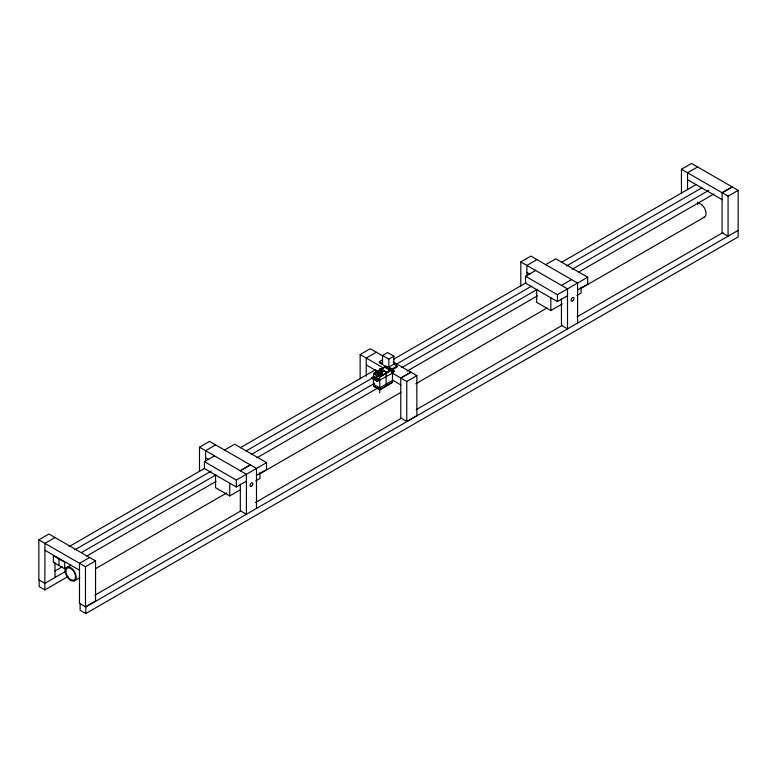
<?xml version="1.0" encoding="UTF-8"?>
<svg xmlns="http://www.w3.org/2000/svg" width="777" height="777" viewBox="0 0 777 777"><rect width="100%" height="100%" fill="white"/><g stroke="black" fill="none" stroke-linecap="round" stroke-linejoin="round"><path stroke-width="1.17" d="M372.979 377.593L372.931 378.127L371.824 377.486L371.824 378.146L372.931 378.778L372.979 377.593L373.99 377.369L374.495 378.137L373.242 378.302L376.087 379.953L377.807 379.506L376.719 380.312L377.428 381.381L392.502 373.077L392.152 372.222L394.124 371.085L392.152 372.882M373.261 378.302C374.873 380.604 374.242 376.33 372.95 378.758M391.958 371.862L393.016 371.105L394.124 371.746M378.146 371.115L377.515 370.794L376.592 371.678A4.458 2.574 0 0 0 376.592 375.31A4.458 2.574 0 0 0 382.896 375.31L390.559 370.085L382.896 374.844A4.458 2.574 0 0 1 376.592 374.844L376.592 378.622M391.958 371.202L393.016 370.454L394.124 371.085M371.824 377.486L373.795 376.35L373.795 377.01L373.446 373.494L386.198 366.132L392.502 369.765L392.502 382.352L379.749 389.899L373.446 386.082L373.446 378.933M376.437 377.515L374.475 379.011L376.758 377.7M376.719 380.963C379.739 380.031 375.476 380.322 376.175 379.904M38.85 539.83L48.932 534.013L95.552 560.926L95.552 600.932L85.47 606.75L85.47 566.744L38.85 539.83L38.85 579.836L44.94 583.342M199.504 471.435L199.504 447.193L209.576 441.375L256.488 468.453M360.149 378.797L360.149 354.545L370.231 348.727L382.614 355.876M520.804 286.15L520.804 261.907L530.876 256.089L577.593 283.061M681.448 193.512L681.448 169.269L691.53 163.452L738.15 190.365L738.15 236.917L85.791 613.548L80.118 610.275L80.118 603.729M55.012 537.529L44.94 543.346L44.843 589.908L39.171 586.635L39.171 580.089M215.666 444.881L205.584 450.699L205.584 461.616M376.311 352.243L366.239 358.061L366.239 376.243M536.965 259.605L526.884 265.423L526.884 276.33M697.62 166.958L687.538 172.776L687.538 189.753M382.537 355.468L387.577 352.564L393.881 356.196L393.881 364.199L388.84 367.113L388.84 359.11L382.537 355.468L382.537 363.471L379.39 361.655L379.39 362.742L389.889 368.803M246.406 481.177L236.325 486.994L204.419 468.58L204.419 461.664L214.501 455.846M224.582 450.019L234.654 444.201L266.56 462.626L266.56 469.531L256.488 475.349M567.511 295.784L557.439 301.602L525.534 283.187L525.534 276.272L535.606 270.454M545.687 264.627L555.769 258.809L587.674 277.234L587.674 284.139L577.593 289.957M379.39 361.655L382.41 359.906M388.84 359.11L393.881 356.196M69.104 546.6L204.613 468.356M240.336 447.737L375.845 369.502M393.706 359.188L526.068 282.77M561.79 262.15L696.25 184.518M381.012 369.463L384.838 367.259L386.305 367.608A3.982 2.302 0 0 1 389.122 369.23L389.131 369.726A3.982 2.302 0 0 0 387.267 368.308M74.767 549.873L211.334 471.027M245.998 451.01L372.066 378.234M396.221 364.287L531.74 286.043M566.404 266.025L701.922 187.791M388.84 367.113L391.987 368.929L397.028 366.016L397.028 367.113L379.749 377.136L379.749 392.861M376.592 377.972L374.631 379.759M378.37 378.991L377.661 380.06M376.719 380.312L377.428 380.72L379.399 379.584L379.399 380.244M81.488 552.534L215.957 474.902M251.67 454.283L374.582 383.323M401.894 367.56L537.412 289.316M572.076 269.298L708.643 190.452M54.924 570.988L62.277 566.744M64.685 568.793L64.685 562.247L53.341 555.701L53.341 562.247L64.685 568.793L70.989 565.151M86.742 556.05L215.957 481.449M256.925 457.799L377.729 388.053M407.148 371.066L537.412 295.862M578.379 272.212L713.888 193.968M392.502 380.536L379.749 387.898L373.446 384.265M392.502 382.352L379.749 389.714L373.446 386.082M44.843 583.362L65.851 571.231A6.896 3.982 60 0 1 73.125 570.541A6.896 3.982 60 0 1 73.125 580.302A6.896 3.982 60 0 1 65.812 571.202M89.656 557.527L79.477 563.286L79.477 603.292L85.791 607.002L85.791 613.548M240.229 470.707L250.311 464.889M410.858 372.183L400.777 378.001L400.777 418.007L406.769 421.464L416.851 415.646L416.851 375.641L393.113 361.936M240.316 470.755L250.398 464.937M400.883 378.059L410.955 372.241M561.431 285.363L571.61 279.603M722.183 192.783L732.264 186.966L722.086 192.725L722.086 232.731L728.068 236.189L728.068 196.183L681.448 169.269M44.843 589.908L67.949 576.563M85.47 566.744L95.552 560.926M392.482 373.213L406.769 381.468L416.851 375.641M236.325 486.994L236.325 480.089L266.56 462.626M557.439 301.602L557.439 294.697L587.674 277.234M728.068 196.183L738.15 190.365M74.582 580.769L79.827 577.738M95.581 568.638L226.806 492.88M260.402 473.484L401.078 392.259M415.782 383.78L547.008 308.013M580.604 288.617L704.486 217.094M215.569 475.009L215.569 487.742L229.739 495.92L240.171 489.908M255.808 480.876L259.974 478.467L259.974 472.678M536.684 289.617L536.684 302.35L550.854 310.538L562.325 303.914M576.913 295.483L581.089 293.075L581.089 287.296M94.823 595.24L240.851 510.936M255.555 502.447L401.573 418.143M416.278 409.654L562.295 325.349M577.01 316.861L723.028 232.556M85.791 607.002L738.15 230.371M375.116 377.117L374.388 377.515L374.359 378.885M376.592 371.678L377.515 371.27M392.006 370.862C393.113 371.212 392.793 369.726 391.793 370.26M383.43 370.425C381.721 371.464 385.713 371.066 383.605 370.406M388.918 368.288L389.141 368.968M687.538 179.701L722.183 199.699M520.804 261.907L567.511 288.879L567.511 328.885L561.431 325.369L561.431 298.698M526.884 272.445L530.04 274.262M525.534 276.272L557.439 294.697M393.881 364.199L397.028 366.016M391.161 369.376L392.706 370.27M390.559 370.085L384.838 367.259M360.149 354.545L383.032 367.764M380.749 369.143L386.46 372.445M366.239 364.976L376.738 371.037M392.482 380.128L400.883 384.984M373.446 373.494L379.749 377.136M373.795 376.35L379.399 379.584M374.359 378.224L376.408 379.409L376.408 380.06M373.242 378.962L376.087 380.604L376.087 379.953M199.504 447.193L246.406 474.271L246.406 514.277L240.316 510.761L240.316 484.09M205.584 457.731L208.731 459.547M204.419 461.664L236.325 480.089M44.94 550.262L79.584 570.26M697.62 202.117L697.62 204.545M577.593 283.051L577.593 323.067M550.854 297.805L550.854 310.538M406.769 381.468L406.769 421.464M393.016 370.454L393.065 371.513M392.968 370.979L392.822 371.736M392.414 371.212L392.414 371.862M392.181 371.221L392.181 371.882M391.987 368.929L391.987 370.017M391.317 369.473L391.317 370.124M386.12 373.455L386.12 386.033M379.749 368.551L379.749 371.037M377.428 380.72L377.428 381.381M376.806 380.264L376.806 380.915M374.601 377.748L374.592 378.671M374.203 377.428L374.203 378.078M373.99 377.369L373.99 378.03M373.766 377.35L373.766 378.001M373.533 377.36L373.533 378.02M373.31 377.408L373.31 378.069M373.125 377.486L373.125 378.146M372.882 377.709L372.863 378.632M256.488 468.444L256.488 508.459M229.739 483.197L229.739 495.92M59.013 558.974L59.013 565.52M55.012 562.985L55.012 577.525M697.833 203.234A7.799 4.497 60 0 1 705.361 209.916A7.799 4.497 60 0 1 703.34 217.443M381.157 371.61A2.826 1.632 0 0 1 382.197 373.844A2.826 1.632 0 0 1 378.331 374.436A2.826 1.632 0 0 1 377.292 372.202M377.748 371.872A2.826 1.632 0 0 1 379.011 371.445M380.099 371.542A1.36 0.787 0 0 1 380.973 372.63A1.36 0.787 0 0 1 378.962 372.941A1.36 0.787 0 0 1 378.787 371.746M376.592 374.844A4.458 2.574 0 0 1 376.592 371.202M384.498 370.794L386.46 372.261L390.239 370.085L384.838 366.967L381.06 369.143L384.498 370.794M65.171 570.833A7.799 4.497 60 0 0 73.436 581.118A7.799 4.497 60 0 0 73.436 570.095A7.799 4.497 60 0 0 65.171 570.833M251.622 486.149A2.001 1.156 -60 0 0 252.574 482.993A2.001 1.156 -60 0 0 250.136 484.751A2.001 1.156 -60 0 0 251.622 486.149M572.736 300.767A2.001 1.156 -60 0 0 573.679 297.601A2.001 1.156 -60 0 0 571.25 299.368A2.001 1.156 -60 0 0 572.736 300.767M378.331 373.708A2.826 1.632 0 0 0 382.575 372.3A2.826 1.632 0 0 0 378.331 370.882A2.826 1.632 0 0 0 378.331 373.708M378.787 371.6A1.36 0.787 0 0 0 381.06 371.241A1.36 0.787 0 0 0 379.39 370.279A1.36 0.787 0 0 0 378.787 371.6"/></g></svg>
